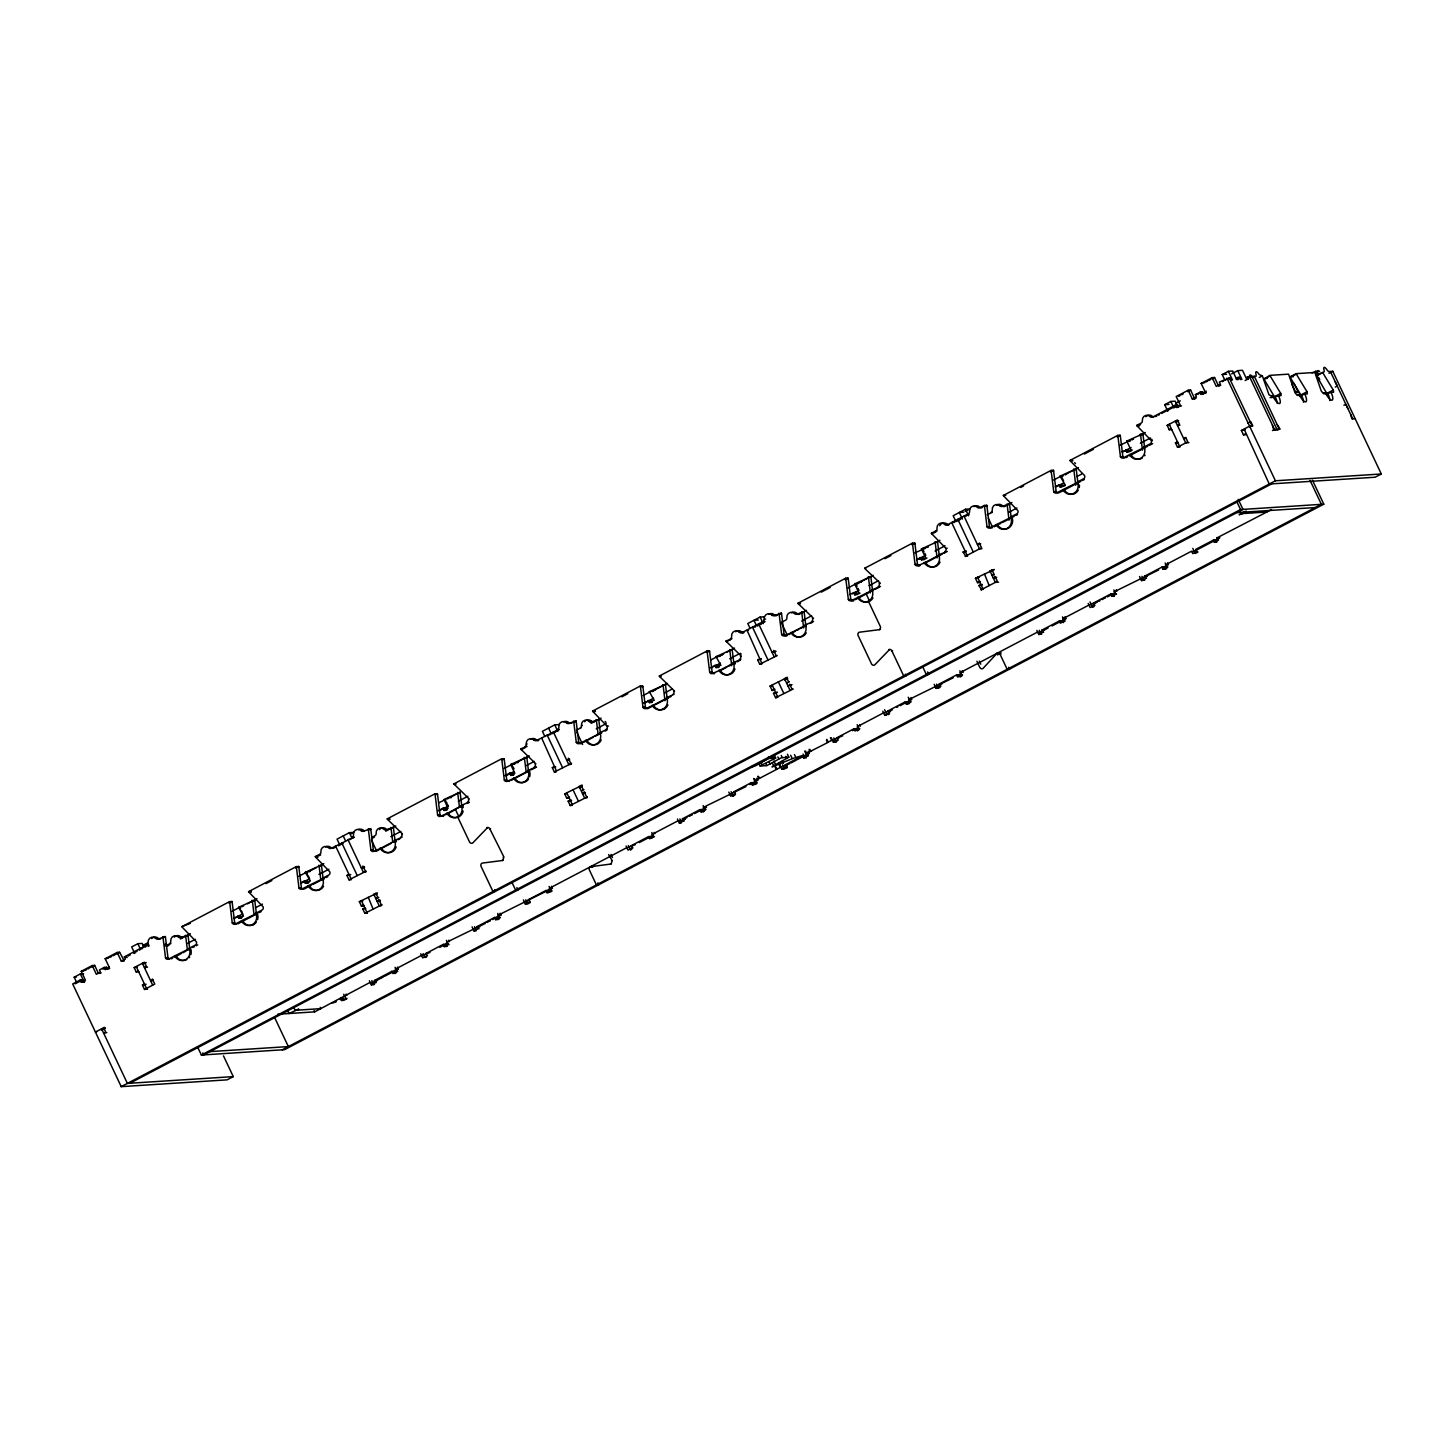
<?xml version="1.0" encoding="UTF-8"?>
<svg xmlns="http://www.w3.org/2000/svg" width="1454" height="1454" viewBox="0 0 1454 1454"><rect width="100%" height="100%" fill="white"/><g stroke="black" fill="none" stroke-linecap="round" stroke-linejoin="round"><path stroke-width="1.5" d="M760.042 765.931L775.709 758.043M803.062 754.063L804.026 756.098C798.319 753.281 745.684 781.016 788.904 757.207M468.915 802.135L461.245 805.461A8.524 8.052 86 0 1 457.665 816.894L469.551 841.993A2.435 2.29 86.3 0 0 472.623 843.084L487.472 827.671M880.015 629.582L859.132 632.236A2.435 2.29 86.3 0 0 858.096 635.507L871.528 663.896A2.435 2.29 86.3 0 0 874.617 665.005L889.466 649.611M976.888 661.261L979.814 667.459A2.435 2.29 86.3 0 0 982.904 668.549L997.19 653.119A2.435 2.29 86.3 0 1 1000.079 654.3L1000.843 654.264M997.662 654.972L999.607 652.955A2.435 2.29 86.3 0 1 1001.17 652.919M1318.051 375.041L1316.197 375.205L1327.611 394.834M753.099 765.658L755.607 765.731L768.366 758.515L775.618 757.934L774.419 755.48M765.731 763.586L767.003 765.567L781.125 757.843L788.813 757.08L787.414 754.208M611.243 863.985L590.197 866.766A2.435 2.29 86.3 0 0 589.343 869.91L596.413 884.868L598.848 884.723L597.957 882.851M594.05 866.33L592.614 866.602A2.435 2.29 86.3 0 0 591.96 867.238M223.48 1055.858L233.276 1076.614L227.115 1079.849L121.227 1086.647L72.7 983.976L80.224 980.014L81.26 982.213L85.368 980.051L81.242 971.308L92.22 965.547L94.655 965.383L98.454 973.453M92.22 965.547L96.346 974.289L100.453 972.126L99.435 969.945L104.197 967.437L105.215 969.636L109.323 967.473L105.197 958.731L117.174 952.443L119.61 952.297L124.244 960.767M1196.024 398.16L1194.734 398.832L1190.608 390.09L1188.172 390.235L1176.195 396.524L1180.339 405.266L1176.231 407.429L1175.196 405.248L1152.713 417.044A2.435 2.29 86.3 0 1 1150.096 416.607A4.871 4.598 86.3 0 0 1142.353 420.66A2.435 2.29 86.3 0 1 1141.099 423.132L1136.774 425.404A2.435 2.29 86.3 0 0 1137.155 425.986L1151.241 440.526A2.435 2.29 86.3 0 1 1150.223 443.797L1144.062 447.032A8.524 8.052 86.3 0 1 1140.499 458.446A8.524 8.052 86.3 0 1 1129.685 454.575L1123.524 457.81A2.435 2.29 86.3 0 1 1120.434 456.701L1117.908 436.091A2.435 2.29 86.3 0 0 1117.708 435.418L1070.053 460.427A2.435 2.29 86.3 0 0 1070.435 461.009L1084.539 475.549A2.435 2.29 86.3 0 1 1083.521 478.82L1077.359 482.056A8.524 8.052 86.3 0 1 1073.779 493.469A8.524 8.052 86.3 0 1 1062.983 489.598L1056.822 492.833A2.435 2.29 86.3 0 1 1053.732 491.725L1051.206 471.114A2.435 2.29 86.3 0 0 1050.988 470.442L1003.351 495.451A2.435 2.29 86.3 0 0 1003.733 496.032L1017.818 510.572A2.435 2.29 86.3 0 1 1016.8 513.825L1010.639 517.061A8.524 8.052 86.3 0 1 1007.077 528.493A8.524 8.052 86.3 0 1 996.263 524.621L990.101 527.857A2.435 2.29 86.3 0 1 987.012 526.748L984.485 506.119A2.435 2.29 86.3 0 0 984.285 505.465L979.96 507.737A2.435 2.29 86.3 0 1 977.324 507.282A4.871 4.598 86.3 0 0 969.582 511.354A2.435 2.29 86.3 0 1 968.328 513.825L947.354 524.839A2.435 2.29 86.3 0 1 944.718 524.403A4.871 4.598 86.3 0 0 936.976 528.474A2.435 2.29 86.3 0 1 935.74 530.946L931.396 533.218A2.435 2.29 86.3 0 0 931.778 533.8L945.882 548.34L947.245 548.249M1188.172 390.235L1192.316 398.978L1196.424 396.833L1195.388 394.634L1200.15 392.144L1201.186 394.325L1205.293 392.162L1201.149 383.438L1212.145 377.658L1214.563 377.513L1218.561 385.982M85.041 970.436L86.404 969.709M87.785 969L89.148 968.273M90.53 967.546L94.655 965.383M105.197 958.731L108.378 958.186M109.868 957.404L111.376 956.605M112.867 955.823L114.357 955.042M115.12 954.642L119.61 952.297M1178.631 396.379L1180.121 395.597M1181.629 394.797L1183.12 394.016M1187.609 391.653L1190.608 390.09M1204.948 382.547L1201.149 383.438M1206.329 381.839L1207.692 381.112M1209.074 380.403L1210.455 379.676M1211.818 378.949L1214.563 377.513M76.499 982.032L74.19 977.179L80.352 973.944L83.605 973.726M143.728 946.699L142.165 943.428L137.839 943.701L131.678 946.936L134.786 953.497M350.614 834.014L353.704 832.397L349.378 832.669L337.055 839.14L339.382 844.047M559.063 724.583L554.756 724.855L542.433 731.326L544.741 736.251M764.441 616.787L760.115 617.059L747.792 623.53L750.119 628.437M965.183 511.408L969.8 508.973L965.492 509.245L953.17 515.716L955.496 520.641M1167.798 411.246L1164.69 404.685L1170.852 401.449L1175.177 401.177L1177.504 406.084M1224.886 380.203L1222.214 374.55L1228.376 371.315L1232.701 371.024L1236.772 379.621L1238.372 379.512L1237.39 377.44L1239.262 377.313L1240.298 379.494L1241.916 379.385L1237.772 370.643L1231.611 373.878M142.656 945.518L147.272 943.101L148.835 946.372M1175.668 403.267L1180.284 400.85M117.174 952.443L121.318 961.185L125.426 959.022L124.39 956.841L146.854 945.045A2.435 2.29 86.3 0 0 148.108 942.574A4.871 4.598 86.3 0 1 155.851 938.502A2.435 2.29 86.3 0 0 158.468 938.957L165.229 936.521A2.435 2.29 86.3 0 1 165.447 937.194L167.973 957.804A2.435 2.29 86.3 0 0 169.3 959.04M162.812 936.667A2.435 2.29 86.3 0 1 163.012 937.339L165.538 957.968A2.435 2.29 86.3 0 0 168.628 959.058L174.789 955.841A8.524 8.052 86.3 0 0 185.585 959.713A8.524 8.052 86.3 0 0 189.165 948.281L195.327 945.045A2.435 2.29 86.3 0 0 196.345 941.792L182.259 927.252A2.435 2.29 86.3 0 1 181.877 926.671L229.514 901.662L231.949 901.498A2.435 2.29 86.3 0 1 232.149 902.171L234.676 922.781A2.435 2.29 86.3 0 0 236.239 924.09M229.514 901.662A2.435 2.29 86.3 0 1 229.732 902.334L232.258 922.945A2.435 2.29 86.3 0 0 235.33 924.053L241.491 920.818A8.524 8.052 86.3 0 0 252.305 924.689A8.524 8.052 86.3 0 0 255.868 913.276L262.029 910.04A2.435 2.29 86.3 0 0 263.065 906.769L248.961 892.229A2.435 2.29 86.3 0 1 248.579 891.647L296.234 866.639L298.652 866.475A2.435 2.29 86.3 0 1 298.87 867.147L301.396 887.776A2.435 2.29 86.3 0 0 304.468 888.867L307.812 887.122M296.234 866.639A2.435 2.29 86.3 0 1 296.434 867.311L298.961 887.921A2.435 2.29 86.3 0 0 302.05 889.03L308.212 885.795A8.524 8.052 86.3 0 0 319.008 889.666A8.524 8.052 86.3 0 0 322.588 878.252L328.749 875.017A2.435 2.29 86.3 0 0 329.767 871.746L315.682 857.206A2.435 2.29 86.3 0 1 315.3 856.624L319.626 854.352A2.435 2.29 86.3 0 0 320.88 851.88A4.871 4.598 86.3 0 1 328.622 847.809A2.435 2.29 86.3 0 0 331.239 848.264L354.049 837.122M352.231 837.25A2.435 2.29 86.3 0 0 353.467 834.778A4.871 4.598 86.3 0 1 361.228 830.707A2.435 2.29 86.3 0 0 363.845 831.143L370.606 828.707A2.435 2.29 86.3 0 1 370.806 829.38L373.333 850.008A2.435 2.29 86.3 0 0 374.896 851.299M402.467 833.942L387.618 819.438A2.435 2.29 86.3 0 1 387.237 818.856L434.891 793.848L437.309 793.702A2.435 2.29 86.3 0 1 437.527 794.357L440.053 814.985A2.435 2.29 86.3 0 0 443.125 816.094L443.961 815.658M469.188 798.918L454.339 784.415A2.435 2.29 86.3 0 1 453.957 783.851L501.594 758.824L504.029 758.679A2.435 2.29 86.3 0 1 504.229 759.351L506.755 779.962A2.435 2.29 86.3 0 0 509.663 781.161L507.41 781.234A2.435 2.29 86.3 0 1 504.338 780.126L501.812 759.497A2.435 2.29 86.3 0 0 501.594 758.824M535.89 763.895L521.041 749.41A2.435 2.29 86.3 0 1 520.659 748.828L527.111 746.411M524.985 746.556A2.435 2.29 86.3 0 0 526.239 744.084A4.871 4.598 86.3 0 1 533.981 740.013A2.435 2.29 86.3 0 0 536.617 740.449L559.118 729.345M557.591 729.435A2.435 2.29 86.3 0 0 558.845 726.964A4.871 4.598 86.3 0 1 566.587 722.892A2.435 2.29 86.3 0 0 569.205 723.347L575.966 720.911A2.435 2.29 86.3 0 1 576.184 721.584L578.71 742.194A2.435 2.29 86.3 0 0 581.8 743.303L579.364 743.467A2.435 2.29 86.3 0 1 576.275 742.358L573.748 721.729A2.435 2.29 86.3 0 0 573.548 721.057M608.444 726.091L607.081 726.182L592.996 711.642A2.435 2.29 86.3 0 1 592.614 711.061L640.251 686.052L642.686 685.888A2.435 2.29 86.3 0 1 642.886 686.561L645.412 707.171A2.435 2.29 86.3 0 0 648.502 708.28L649.338 707.844M674.547 691.123L659.698 676.619A2.435 2.29 86.3 0 1 659.316 676.037L706.971 651.028L709.388 650.865A2.435 2.29 86.3 0 1 709.607 651.537L712.133 672.166A2.435 2.29 86.3 0 0 714.605 673.475L712.787 673.42A2.435 2.29 86.3 0 1 709.697 672.311L707.171 651.701A2.435 2.29 86.3 0 0 706.971 651.028M741.267 656.099L726.418 641.596A2.435 2.29 86.3 0 1 726.037 641.014L732.034 638.633M730.362 638.742A2.435 2.29 86.3 0 0 731.616 636.27A4.871 4.598 86.3 0 1 739.359 632.199A2.435 2.29 86.3 0 0 741.976 632.654L762.968 621.64L765.113 621.621M762.968 621.64A2.435 2.29 86.3 0 0 764.204 619.168A4.871 4.598 86.3 0 1 771.965 615.097A2.435 2.29 86.3 0 0 774.582 615.533L781.343 613.097A2.435 2.29 86.3 0 1 781.543 613.77L784.069 634.398A2.435 2.29 86.3 0 0 787.159 635.489L784.742 635.652A2.435 2.29 86.3 0 1 781.652 634.544L779.126 613.933A2.435 2.29 86.3 0 0 778.908 613.261M813.513 618.313L798.355 603.828A2.435 2.29 86.3 0 1 797.973 603.246L845.628 578.238L848.045 578.092A2.435 2.29 86.3 0 1 848.264 578.765L850.79 599.375A2.435 2.29 86.3 0 0 853.88 600.484L851.444 600.629A2.435 2.29 86.3 0 1 848.354 599.521L845.828 578.91A2.435 2.29 86.3 0 0 845.628 578.238M880.379 583.272L865.075 568.823A2.435 2.29 86.3 0 1 864.694 568.241L912.33 543.214L914.766 543.069A2.435 2.29 86.3 0 1 914.966 543.741L917.492 564.352A2.435 2.29 86.3 0 0 919.746 565.697M1252.221 426.004L1229.302 377.949L1219.343 382.057L1220.379 384.256L1216.271 386.4L1212.145 377.658M75.117 983.813L79.752 981.395M80.77 980.85L82.66 979.869L83.696 982.05L84.968 981.377M103.052 969.164L106.615 967.292L107.451 969.055M127.952 956.096L130.206 954.896M133.604 953.115L134.749 952.515M135.876 951.934L137.021 951.334M139.275 950.134L140.42 949.553M141.547 948.953L142.692 948.353M144.946 947.172L146.036 946.59M147.381 945.9L148.999 945.027M163.357 937.503L165.229 936.521M190.256 923.381L181.877 926.671M228.969 903.061L231.949 901.498M265.9 883.668L271.843 880.542M295.671 868.038L298.652 866.475M319.335 855.624L320.68 854.916M335.02 847.391L333.675 848.1A2.435 2.29 86.3 0 1 331.039 847.664A4.871 4.598 86.3 0 0 325.496 846.955M338.546 845.792L343.162 843.375M352.486 838.231L354.104 837.377M368.698 829.707L370.606 828.707M524.167 748.101L525.53 747.392M551.611 733.943L556.228 731.271M557.318 730.708L558.936 729.853M572.185 722.892L569.205 723.347M573.53 722.184L575.966 720.911M621.839 696.829L627.783 693.703M706.408 652.428L709.388 650.865M729.272 640.432L730.617 639.724M748.465 630.364L747.374 630.309M756.971 626.147L761.605 623.711L758.643 623.911L774.128 656.681M762.405 623.039L764.041 622.185M774.582 615.533L777.272 615.242M778.635 614.533L781.343 613.097M821.256 592.16L830.179 587.471M845.065 579.655L848.045 578.092M884.977 558.699L890.938 555.573M911.785 544.632L914.766 543.069M934.104 532.909L935.722 532.073M956.187 521.568L960.803 519.151L957.841 519.332L973.326 552.102M967.492 515.388L969.127 514.534M984.013 506.719L986.703 505.301A2.435 2.29 86.3 0 1 986.921 505.974L989.447 526.584A2.435 2.29 86.3 0 0 992.337 527.784M1020.672 487.472L1023.634 485.909M1050.442 471.841L1053.423 470.278A2.435 2.29 86.3 0 1 1053.623 470.951L1056.149 491.561A2.435 2.29 86.3 0 0 1059.239 492.67M1084.393 454.03L1093.335 449.341M1117.145 436.818L1120.125 435.255A2.435 2.29 86.3 0 1 1120.343 435.927L1122.87 456.556A2.435 2.29 86.3 0 0 1124.651 457.883M1140.536 424.55L1136.774 425.404M1155.694 416.589L1156.784 416.026M1158.402 415.172L1159.474 414.608M1161.746 413.427L1162.873 412.827M1164.018 412.227L1165.145 411.627M1166.272 411.046L1174.214 406.866M1175.341 406.284L1177.613 405.084L1178.449 406.866M1195.388 394.634L1198.696 394.016M1200.186 393.234L1202.567 391.98L1203.221 393.343M1222.251 381.657L1223.65 380.912M1224.686 380.385L1229.848 377.913L1230.866 380.076L1232.465 379.967L1228.376 371.315M105.706 968.927L109.359 967.019M1202.585 393.143L1206.329 391.181M1204.275 393.38L1205.766 392.598M100.053 973.453L101.089 972.908M108.414 969.073L109.704 968.4M1180.448 406.32L1181.466 405.793M1205.148 393.362L1206.166 392.816M1219.215 385.982L1220.742 385.165M1236.191 378.931L1239.262 377.313M170.863 943.537L165.174 945.9A4.871 1.49 62.3 0 1 167.901 945.845M169.5 943.628A2.435 2.29 86.3 0 0 170.754 941.156A4.871 4.598 86.3 0 1 178.497 937.085A2.435 2.29 86.3 0 0 181.132 937.521L187.875 935.086A2.435 2.29 86.3 0 1 188.093 935.758L189.82 949.935M243.49 916.038L238.62 907.351L254.595 900.081A2.435 2.29 86.3 0 1 254.795 900.753L256.54 914.911M310.356 881.015L305.322 872.327L321.298 865.057A2.435 2.29 86.3 0 1 321.516 865.73L323.242 879.906M371.624 837.522L374.878 835.814A2.435 2.29 86.3 0 0 376.132 833.342A4.871 4.598 86.3 0 1 383.874 829.271A2.435 2.29 86.3 0 0 386.491 829.725L393.252 827.29A2.435 2.29 86.3 0 1 393.452 827.962L395.034 840.848M461.754 805.825L460.173 792.939A2.435 2.29 86.3 0 0 459.955 792.266L443.979 799.536L448.105 808.279L443.997 810.441L442.979 808.242L438.345 810.678M505.047 775.636L509.663 773.201L510.699 775.382L514.807 773.237L510.681 764.495L526.657 757.225A2.435 2.29 86.3 0 1 526.875 757.897L528.602 772.074M576.438 729.981L580.982 727.927M580.237 727.981A2.435 2.29 86.3 0 0 581.473 725.51A4.871 4.598 86.3 0 1 589.215 721.438A2.435 2.29 86.3 0 0 591.851 721.893L598.612 719.457A2.435 2.29 86.3 0 1 598.812 720.13L600.393 733.016M654.227 700.392L649.338 691.704L665.314 684.434A2.435 2.29 86.3 0 1 665.532 685.107L667.259 699.283M720.93 665.387L716.04 656.681L732.034 649.411A2.435 2.29 86.3 0 1 732.234 650.083L733.979 664.26M781.543 622.312L785.596 620.186A2.435 2.29 86.3 0 0 786.85 617.714A4.871 4.598 86.3 0 1 794.593 613.643A2.435 2.29 86.3 0 0 797.21 614.079L799.645 613.915A2.435 2.29 86.3 0 1 797.01 613.479A4.871 4.598 86.3 0 0 791.467 612.77M797.21 614.079L803.971 611.643A2.435 2.29 86.3 0 1 804.189 612.316L805.916 626.492M872.636 591.469L870.891 577.293A2.435 2.29 86.3 0 0 870.692 576.638L854.698 583.908L858.841 592.632L854.734 594.795L853.698 592.614L849.845 594.631M916.565 559.645L920.418 557.627L921.454 559.808L925.562 557.645L921.436 548.921L937.412 541.633A2.435 2.29 86.3 0 1 937.612 542.306L939.357 556.482M992.355 512.317L987.266 514.643M990.992 512.408A2.435 2.29 86.3 0 0 992.228 509.936A4.871 4.598 86.3 0 1 999.97 505.865A2.435 2.29 86.3 0 0 1002.606 506.301L1009.349 503.866A2.435 2.29 86.3 0 1 1009.567 504.538L1011.312 518.714M1065.128 484.8L1060.093 476.13L1076.069 468.86A2.435 2.29 86.3 0 1 1076.269 469.533L1078.014 483.691M1131.994 449.777L1130.939 449.849L1126.795 441.107L1142.771 433.837A2.435 2.29 86.3 0 1 1142.989 434.51L1144.734 448.686M1247.35 377.84L1249.531 376.695L1274.486 429.475L1272.432 430.566M232.095 911.294L239.783 907.241L240.564 908.877M298.833 876.253L306.54 872.218L307.503 874.254M438.744 802.808L445.669 799.409M504.211 768.457L511.899 764.404L512.48 765.64M643.068 695.557L650.538 691.631M710.861 659.971L717.276 656.608M848.191 587.87L855.897 583.836M914.948 552.847L925.435 548.267M1053.568 480.074L1061.275 476.021L1062.238 478.075M1120.307 445.033L1128.213 441.398M167.592 945.736L169.482 944.755M180.369 938.993L190.365 933.741M241.891 906.751L243.581 905.86M247.489 903.77L249.852 902.516M250.361 902.298L256.976 898.772M308.593 871.728L310.284 870.837M311.138 870.401L316.227 867.729M318.753 866.384L323.842 863.676M372.969 837.94L374.314 837.231M385.764 831.179L395.761 825.927M447.25 798.937L448.941 798.046M449.795 797.61L451.485 796.719M452.339 796.265L454.03 795.374M455.229 794.72L459.973 792.23M513.953 763.895L515.643 763.005M516.497 762.55L529.22 755.88M591.142 723.365L601.12 718.131M651.755 691.559L653.464 690.668M655.154 689.778L656.844 688.887M657.699 688.433L667.313 683.398M718.476 656.536L720.166 655.645M721.02 655.191L723.547 653.864M726.582 652.264L734.579 648.084M798.5 614.515L806.497 610.317M857.133 583.745L858.823 582.854M859.677 582.418L861.477 581.582M862.222 581.073L867.293 578.401M868.147 577.965L873.091 575.366M925.544 547.867L921.436 548.921M926.398 547.431L928.361 546.54M933.959 543.414L939.956 540.27M1003.878 506.719L1011.875 502.521M1065.055 474.64L1066.745 473.75M1067.599 473.295L1069.29 472.405M1070.144 471.968L1078.468 467.57M1130.067 440.507L1129.485 441.507M1131.757 439.617L1133.375 438.763M1139.336 435.618L1145.334 432.456M1249.768 377.676L1251.949 376.531L1276.903 429.33L1274.849 430.402M309.32 871.673L310.356 871.146M450.522 797.555L451.485 797.574M514.189 764.15L515.461 763.459M517.006 762.659L518.224 762.532M652.555 691.504L655.845 689.396M720.584 655.79L719.148 656.481M722.111 654.991L722.602 654.373M858.696 583.308L856.66 583.781M860.495 582.363L861.513 581.818M926.98 547.449L928.252 546.777M1060.093 476.13L1063.546 475.767M1065.6 474.695L1066.618 474.149M1126.795 441.107L1130.54 440.598M1132.084 439.78L1133.375 439.108M1245.133 380.53L1248.223 378.912L1247.223 376.804L1256.129 376.222L1256.129 374.732A4.871 1.49 62.3 0 1 1256.292 371.715A4.871 1.49 62.3 0 1 1259.182 374.532L1262.345 375.841L1269.069 394.979L1272.904 396.16A8.524 2.617 62.3 0 0 1279.338 403.63A8.524 2.617 62.3 0 0 1278.557 395.797L1281.119 395.597L1280.938 393.798L1270.16 375.932L1263.999 379.167L1274.976 397.651M1252.185 377.513L1254.366 376.368L1279.32 429.166L1277.266 430.239M138.912 971.69L136.24 971.981L134.168 967.619L144.437 962.221L146.509 966.583L144.455 967.673L147.526 967.183M1171.67 429.566L1169.252 429.73L1167.18 425.35L1177.449 419.97L1179.521 424.332L1177.467 425.404L1179.885 425.259M1259.255 377.458L1262.345 375.841M137.367 967.055L134.168 967.619M142.892 964.147L146.091 962.475M1175.541 422.442L1178.631 420.824L1175.395 421.042L1185.719 442.888L1188.954 442.67M233.749 918.074L240.019 915.893L241.055 918.092L242.091 917.547M300.469 883.051L304.304 881.033L306.739 880.888L307.775 883.069L309.048 882.396M643.704 702.845L650.756 700.265L652.046 702.318M710.424 667.822L715.041 665.405L717.458 665.241L719.003 667.15M1055.222 486.854L1059.075 484.836L1061.511 484.673L1062.274 486.327M1121.943 451.849L1128.213 449.668L1129.049 451.431M233.912 918.51L242.891 913.803M300.651 883.487L309.629 878.761M439.272 810.714L448.504 805.989M506.01 775.673L513.716 771.638M644.286 703.1L653.628 698.193M711.388 667.877L712.678 667.204M713.95 666.532L720.457 663.151M852.571 593.759L859.005 590.379M918.037 559.39L925.744 555.355M1056.658 486.617L1063.074 483.255M1123.415 451.594L1131.103 447.541M187.475 943.446L195.472 939.248M238.492 916.711L240.019 915.893M255.341 907.823L262.447 904.097M305.195 881.687L306.739 880.888M318.953 874.436L328.931 869.183M390.872 836.686L400.85 831.434M443.088 809.315L445.397 808.097L447.196 809.878M458.319 801.263L467.824 796.283M509.791 774.255L512.099 773.055L513.898 774.818M526.312 765.586L534.309 761.387M596.231 728.872L606.227 723.638M649.211 701.064L650.756 700.265M664.678 692.958L672.311 688.942M715.931 666.059L717.458 665.241M729.69 658.826L739.668 653.573M801.608 621.076L811.586 615.824M854.588 593.268L856.115 592.45L857.151 594.65L854.734 594.795M869.074 585.653L878.561 580.673M919.764 559.081L922.854 557.464L924.144 559.517M935.049 551.011L945.045 545.777M1008.967 512.226L1016.964 508.028M1059.966 485.491L1061.511 484.673M1076.814 476.603L1081.558 474.113M1126.668 450.467L1128.213 449.668M1140.427 443.216L1150.423 437.963M1263.962 379.13L1269.851 375.35L1288.589 374.151L1294.987 392.689L1296.568 394.597L1299.167 394.47A8.524 2.617 62.3 0 0 1305.601 401.94A8.524 2.617 62.3 0 0 1304.82 394.107L1307.364 393.907L1307.11 391.908L1296.405 374.241L1289.971 376.968L1293.46 376.677M136.24 971.981L138.294 970.909M237.602 916.056L238.638 918.237L242.745 916.093M304.304 881.033L305.34 883.214L309.448 881.069M648.32 700.41L649.356 702.609L653.464 700.446M715.041 665.405L716.077 667.586L720.184 665.423M1059.075 484.836L1060.111 487.017L1064.219 484.873M1125.796 449.813L1126.832 451.994L1130.939 449.849M1169.252 429.73L1171.306 428.639M858.442 593.959L859.986 593.159M924.908 559.118L926.961 558.027M1063.565 486.327L1065.11 485.527M1130.012 451.449L1131.812 450.504M368.171 828.871A2.435 2.29 86.3 0 1 368.389 829.543L370.915 850.154A2.435 2.29 86.3 0 0 374.005 851.262L381.366 847.955A8.524 8.052 86.3 0 0 396.197 846.919M380.166 848.027A8.524 8.052 86.3 0 0 390.962 851.899A8.524 8.052 86.3 0 0 394.543 840.485L402.067 837.159M434.891 793.848A2.435 2.29 86.3 0 1 435.091 794.52L437.618 815.131A2.435 2.29 86.3 0 0 440.707 816.239L448.086 812.931A8.524 8.052 86.3 0 0 458.882 816.803L455.266 809.151L463.154 805.571M507.41 781.234L514.789 777.908A8.524 8.052 86.3 0 0 528.493 779.199M513.571 777.999A8.524 8.052 86.3 0 0 524.385 781.87A8.524 8.052 86.3 0 0 527.947 770.438L535.781 767.112M579.364 743.467L586.744 740.141A8.524 8.052 86.3 0 0 601.265 739.922M585.526 740.231A8.524 8.052 86.3 0 0 596.322 744.103A8.524 8.052 86.3 0 0 599.902 732.671L606.972 729.381M640.251 686.052A2.435 2.29 86.3 0 1 640.469 686.724L642.995 707.335A2.435 2.29 86.3 0 0 646.085 708.443L653.446 705.135A8.524 8.052 86.3 0 0 667.968 704.917M652.246 705.208A8.524 8.052 86.3 0 0 663.042 709.079A8.524 8.052 86.3 0 0 666.623 697.666L673.984 694.34M712.787 673.42L720.166 670.112A8.524 8.052 86.3 0 0 734.997 669.076M718.948 670.185A8.524 8.052 86.3 0 0 729.744 674.056A8.524 8.052 86.3 0 0 733.325 662.642L740.849 659.316M784.742 635.652L792.103 632.345A8.524 8.052 86.3 0 0 806.261 632.908M790.903 632.417A8.524 8.052 86.3 0 0 801.699 636.289A8.524 8.052 86.3 0 0 805.28 624.875L813.549 621.494M851.444 600.629L873.2 589.779M879.252 629.637A2.435 2.29 86.3 0 0 880.288 626.383L868.401 601.265A8.524 8.052 86.3 0 0 871.982 589.851L880.415 586.471M912.33 543.214A2.435 2.29 86.3 0 1 912.549 543.887L915.075 564.515A2.435 2.29 86.3 0 0 918.165 565.624L925.526 562.298A8.524 8.052 86.3 0 0 940.047 562.098M924.326 562.389A8.524 8.052 86.3 0 0 935.122 566.26A8.524 8.052 86.3 0 0 938.702 554.828L947.281 551.448M174.789 955.841L190.383 948.208A8.524 8.052 86.3 0 1 190.819 954.715M241.491 920.818L257.085 913.185A8.524 8.052 86.3 0 1 257.54 919.71M308.212 885.795L323.806 878.18A8.524 8.052 86.3 0 1 324.097 878.87M381.366 847.955L395.742 840.412A8.524 8.052 86.3 0 1 396.288 841.866M448.086 812.931L462.463 805.389A8.524 8.052 86 0 1 463.172 807.642M514.789 777.908L529.165 770.366A8.524 8.052 86.3 0 1 529.619 776.872M586.744 740.141L601.12 732.598L599.902 732.671M653.446 705.135L667.822 697.575A8.524 8.052 86.3 0 1 668.131 698.283M720.166 670.112L734.543 662.57A8.524 8.052 86.3 0 1 735.07 664.024M792.103 632.345L806.479 624.802M925.526 562.298L939.902 554.756L938.702 554.828M996.263 524.621L1011.857 516.988L1010.639 517.061M1062.983 489.598L1078.559 481.965L1077.359 482.056M1129.685 454.575L1145.279 446.96L1144.062 447.032M171.045 958.913L172.717 958.041M174.389 957.168L181.059 953.66M182.731 952.788L186.076 951.025M187.748 950.153L189.402 949.28M192.746 947.517L194.418 946.645M196.09 945.772L197.744 944.9M237.765 923.89L239.437 923.017M240.273 922.581L245.272 919.946M246.108 919.51L247.78 918.637M248.616 918.201L253.614 915.566M254.45 915.129L257.794 913.385M259.448 912.512L261.12 911.622M309.484 886.249L311.156 885.377M312.81 884.486L324.496 878.361M326.169 877.489L327.841 876.617M375.823 851.317A2.435 2.29 86.3 0 0 376.422 851.099L391.435 843.229M393.107 842.357L396.451 840.594M398.105 839.721L399.777 838.849M445.633 814.767L449.813 812.586M450.649 812.15L453.139 810.841M453.975 810.387L455.647 809.514M467.334 803.39L468.988 802.517M511.517 780.198L529.874 770.565M531.528 769.675L536.544 767.058M583.454 742.431L585.126 741.558M586.798 740.668L593.468 737.178M595.14 736.287L601.811 732.798M605.155 731.035L606.827 730.162M650.174 707.407L655.172 704.772M656.008 704.336L657.681 703.463M658.517 703.027L663.515 700.392M664.351 699.956L668.531 697.775M669.367 697.338L671.021 696.466M720.221 670.639L726.891 667.132M728.563 666.259L735.233 662.751M736.905 661.879L740.25 660.134M788.831 634.616L790.503 633.744M792.176 632.872L795.502 631.127M797.174 630.236L798.846 629.364M800.518 628.491L805.516 625.856M810.514 623.239L812.186 622.367M855.534 599.611L857.206 598.721M858.042 598.285L859.714 597.412M860.55 596.976L863.058 595.667M863.876 595.231L865.548 594.341M866.384 593.904L871.4 591.287M874.726 589.524L876.398 588.652M877.235 588.216L878.907 587.343M923.926 563.716L942.283 554.065M943.937 553.192L945.609 552.32M994.191 526.821L997.535 525.058M999.207 524.185L1000.879 523.313M1002.551 522.44L1009.221 518.933M1012.547 517.188L1014.22 516.297M1015.892 515.425L1017.564 514.552M1060.075 492.234L1061.747 491.361M1062.583 490.925L1065.073 489.616M1065.909 489.162L1067.581 488.29M1068.417 487.853L1073.416 485.236M1074.252 484.8L1078.432 482.601M1079.268 482.165L1080.94 481.292M1082.594 480.42L1084.266 479.529M1125.959 457.665L1127.613 456.774M1129.285 455.902L1144.298 448.014M1145.97 447.141L1147.642 446.269M1149.314 445.397L1152.659 443.634M1289.952 376.931L1296.096 373.66L1314.852 372.46L1321.25 390.999L1322.831 392.925L1325.412 392.78A8.524 2.617 62.3 0 0 1331.864 400.25A8.524 2.617 62.3 0 0 1331.082 392.416L1333.627 392.216L1333.373 390.235L1322.667 372.569L1316.524 375.841M351.432 879.67L349.015 879.834L346.943 875.453L348.996 874.381M556.191 771.91L554.374 772.019L552.32 767.657L555.119 766.531M761.114 664.133L759.751 664.224L757.679 659.862L761.096 658.68M965.874 556.373L963.057 552.047L966.165 550.902M979.487 543.433L977.433 544.505L980.759 543.869M350.777 874.563L346.943 875.453M364.645 867.293L361.319 867.911L364.282 866.784M555.773 766.967L552.32 767.657M569.623 759.679L566.697 760.115L569.495 758.988M761.133 659.153L757.679 659.862M775.764 651.483L772.056 652.301L775.782 651.119M966.11 551.557L963.057 552.047M147.563 988.956L144.491 989.447L142.437 985.085L144.491 984.013M152.706 979.705L150.653 980.778L153.452 980.414M1169.234 424.277L1179.939 447.05L1177.504 447.196L1175.45 442.834L1177.504 441.743M146.145 984.249L142.437 985.085M1311.944 372.933L1318.033 370.861M349.015 879.834L366.19 871.164M554.374 772.019L571.567 763.35M759.751 664.224L777.236 655.536M965.111 556.409L981.541 547.794L979.287 543.124M1270.014 397.687L1272.904 396.16M144.491 989.447L154.76 984.067L152.306 978.978M1177.504 447.196L1187.773 441.816L1185.719 437.436L1183.665 438.526L1186.082 438.363M1274.595 396.633L1280.756 393.416M1316.197 375.205L1324.176 371.842L1324.14 370.352A4.871 1.49 62.3 0 1 1324.285 367.353A4.871 1.49 62.3 0 1 1327.193 370.17L1328.574 371.57L1332.773 371.315L1381.3 473.986L1375.139 477.221L1269.251 484.018L1244.242 429.348M1271.596 397.669L1278.557 395.797M1328.992 373.278L1332.773 371.315M1295.768 392.326L1298.204 392.18L1294.078 383.438L1291.643 383.602L1295.768 392.326L1298.513 390.89M1297.241 395.488L1299.167 394.47M1290.261 377.513L1300.857 394.961L1307.019 391.726M1247.677 423.205L1250.767 421.587L1252.821 425.967L1249.604 426.167L1241.389 430.493L1243.443 434.855L1245.878 434.691M1299.258 395.888L1304.82 394.107M101.307 1030.068L105.415 1027.905M1245.097 429.657L1241.389 430.493M1250.095 427.022L1251.821 426.022M101.725 1030.214L104.815 1028.596L104.161 1027.233M1243.443 434.855L1245.496 433.783M1335.299 387.037L1337.226 386.019L1335.154 381.657M1323.485 393.798L1325.412 392.78M106.833 1032.613L103.652 1033.176L105.706 1032.086L103.634 1027.724L95.419 1032.031L96.636 1031.958M1327.12 393.271L1333.282 390.035M364.209 905.697L361.41 906.042L359.338 901.68L377.295 892.992M569.186 798.082L566.769 798.246L564.697 793.866L582.345 785.178M774.255 690.305L772.147 690.432L770.075 686.07L787.414 677.382M979.342 582.545L977.524 582.654L975.452 578.292L994.3 569.477M1325.157 394.216L1331.082 392.416M362.791 900.989L359.338 901.68M374.096 895.082L377.186 893.465M979.414 577.329L975.452 578.292M990.192 571.64L993.791 569.75M579.237 787.741L582.309 786.123L579.074 786.323L584.581 797.973L587.016 797.828M784.597 679.927L787.686 678.309L784.451 678.527L789.958 690.177M361.41 906.042L363.464 904.97M378.749 897.391L375.786 898.536L377.313 898.427M566.769 798.246L569.586 797.119M583.963 789.577L581.909 790.649M772.147 690.432L774.946 689.305M789.322 681.762L787.268 682.835M977.524 582.654L980.341 581.527M367.262 913.167L364.845 913.33L362.773 908.968L364.827 907.878M572.185 805.389L570.204 805.516L568.15 801.154L570.968 800.027M777.09 697.629L775.582 697.72L773.51 693.358L777.236 692.159M981.704 589.87L978.887 585.544L982.159 584.381M995.318 576.929L993.264 578.001L996.717 577.311M365.717 908.532L362.773 908.968M380.221 900.917L377.149 901.407L380.276 900.262M571.604 800.463L568.15 801.154M585.453 793.175L582.527 793.611L585.326 792.485M777.218 692.522L773.51 693.358M791.721 684.907L787.886 685.797L791.758 684.616M982.213 584.926L978.887 585.544M364.845 913.33L382.038 904.661M570.204 805.516L587.398 796.847M775.582 697.72L793.23 689.014M980.959 589.906L997.389 581.291L995.081 576.566M1343.896 405.248L1345.822 404.23L1347.894 408.592M121.227 1086.647L1275.412 480.783L1381.3 473.986M129.824 1083.266L1271.668 483.873M197.599 1047.025L201.379 1055.041L515.607 890.102L512.226 882.96M1312.435 480.147L1323.794 504.174L1240.553 509.554L515.588 890.066L518.024 889.939L516.897 887.54M288.037 1011.602L288.946 1013.511L298.779 1009.094L296.725 1010.185M1246.187 511.045L1239.117 514.752L1242.788 513.553M446.505 942.301L485.272 923.435M651.865 834.487L677.546 821.019L680.781 820.801L687.07 817.511M753.59 778.544L754.553 780.58L759.479 778.381L776.927 769.221L775.963 767.167M775.146 767.221L776.127 769.275L787.323 764.877M804.734 751.173L805.898 753.645L828.271 742.267L826.908 739.395M826.49 740.268L827.453 742.322L842.702 735.815M857.242 726.691L882.905 713.205L890.084 710.933M908.586 699.737L953.279 677.764M959.931 672.784L1036.938 632.363L1040.173 632.145L1048.061 628.001M1113.946 591.923L1158.656 569.95M277.714 1014.238L314.682 1011.857L369.48 982.722L372.715 982.504L380.621 978.36M376.186 982.65L374.405 980.505L391.853 971.345L394.288 971.199L396.088 972.98M427.531 955.696L425.749 953.57L443.197 944.391L445.633 944.246L447.178 946.154M479.038 928.742L477.094 926.616L494.542 917.456L496.977 917.292L497.995 919.473L499.54 918.674M530.219 901.789L528.438 899.662L545.886 890.502L548.303 890.339L549.085 891.974M632.908 847.9L631.109 845.755L648.575 836.595L650.992 836.432L651.828 838.213M684.252 820.947L682.453 818.802L699.919 809.642L702.337 809.478L703.372 811.677L704.39 811.132M735.597 793.993L733.797 791.848L751.264 782.688L753.681 782.543L754.59 784.451M787.396 767.003L785.142 764.895L802.59 755.735L805.025 755.589L806.316 757.625M838.267 740.086L836.486 737.96L853.934 728.781L856.37 728.636L857.333 730.69M889.612 713.132L887.831 711.006L905.279 701.846L907.714 701.682L909.513 703.463M940.956 686.179L939.175 684.052L956.623 674.892L959.058 674.729L960.022 676.782M1043.645 632.29L1041.846 630.145L1059.312 620.985L1061.729 620.822L1063.546 622.603M1094.989 605.337L1093.19 603.192L1110.656 594.032L1113.073 593.886L1114.364 595.922M1146.479 578.365L1144.534 576.238L1162 567.078L1164.418 566.933L1165.454 569.114L1166.744 568.441M1213.345 540.125L1214.363 542.324L1216.798 542.16L1215.762 539.979L1213.345 540.125L1195.879 549.303L1196.915 551.484L1192.807 553.629L1191.771 551.448M1271.523 509.591L1216.634 538.035L1219.87 537.816L1194.207 551.302L1190.971 551.502L1165.29 564.97L1168.525 564.77M334.765 1002.442L336.401 1001.588M340.218 999.57L342.944 998.153L343.853 1000.061M381.184 978.069L383.365 976.924M384.456 976.343L398.396 969.036L397.487 967.128M398.396 969.036L395.161 969.236L420.824 955.769L429.984 952.461M439.799 947.299L447.759 943.119M487.145 922.454L488.235 921.872M489.326 921.309L490.416 920.727M492.597 919.582L493.688 919.001M494.778 918.437L499.104 916.165M635.362 844.647L626.201 847.973L549.194 888.394L552.411 888.176L497.85 915.348L501.085 915.129M639.306 842.575L653.137 835.323M689.251 816.366L690.341 815.785M691.432 815.221L692.522 814.64M694.594 813.549L706.444 807.333L703.209 807.533L707.316 805.389L745.938 786.596M749.81 784.578L757.788 780.38M788.595 764.204L789.885 763.532M791.176 762.859L796.319 760.151M797.392 759.588L798.882 758.806M799.573 758.443L801.754 757.298M802.753 756.771L807.861 754.099M808.17 753.935L809.133 753.426L808.17 751.373M852.48 730.671L858.496 727.509M891.338 710.279L892.429 709.697M896.791 707.407L897.881 706.844M900.062 705.699L901.153 705.117M901.934 704.717L911.822 699.519M957.241 675.692L961.185 673.62M1052.024 625.929L1065.837 618.677L1064.946 616.769M1097.443 602.083L1088.283 605.409L1062.601 618.877L1065.837 618.677M1098.897 601.32L1099.987 600.756M1102.168 599.611L1103.259 599.03M1104.349 598.466L1105.44 597.885M1107.312 596.903L1115.218 592.759M1162.6 567.878L1166.544 565.806M342.944 998.153L340.509 998.298L341.545 1000.479L346.724 998.262M369.389 980.759L371.333 984.849L375.441 982.704M391.853 971.345L392.889 973.526L397.76 971.327M420.733 953.806L422.678 957.895L426.785 955.751M443.197 944.391L444.233 946.59L449.104 944.373M472.077 926.852L474.004 930.96L478.112 928.797M494.542 917.456L495.578 919.637L500.449 917.419M523.422 899.899L525.348 904.006L529.456 901.843M545.886 890.502L546.922 892.683L551.793 890.484M626.111 846.01L628.037 850.099L632.145 847.936M648.575 836.595L649.611 838.776L654.464 836.577M677.455 819.056L679.381 823.146L683.489 820.983M699.919 809.642L700.937 811.823L705.972 809.605M728.781 792.103L730.726 796.192L734.833 794.048M751.264 782.688L752.281 784.869L757.152 782.67M780.126 765.149L782.07 769.239L786.178 767.094M802.59 755.735L803.626 757.916L808.497 755.716M831.343 737.923L833.415 742.285L837.522 740.141M853.934 728.781L854.97 730.98L859.841 728.763M882.814 711.242L884.759 715.35L888.867 713.187M905.279 701.846L906.315 704.027L911.185 701.809M934.159 684.289L936.085 688.396L940.193 686.233M956.623 674.892L957.659 677.073L962.53 674.874M1036.847 630.4L1038.774 634.489L1042.881 632.326M1059.312 620.985L1060.348 623.166L1065.2 620.967M1088.192 603.446L1090.118 607.536L1094.226 605.373M1110.656 594.032L1111.692 596.213L1116.545 594.014M1139.536 576.493L1141.463 580.582L1145.57 578.438M1162 567.078L1163.018 569.259L1167.889 567.06M1214.363 542.324L1218.47 540.161L1217.452 537.98M345.252 999.661L346.797 998.843M371.333 984.849L374.514 984.285M425.604 957.477L426.64 956.932M528.038 903.716L530.092 902.625M550.375 891.993L551.902 891.175M630.727 849.808L631.745 849.263M732.689 796.065L734.942 795.102M755.226 784.451L756.771 783.633M785.778 768.421L787.323 767.603M833.415 742.285L836.868 741.595M857.66 730.69L858.678 730.144M888.212 714.641L889.23 714.114M936.085 688.396L940.066 687.433M960.331 676.782L961.876 675.965M1038.774 634.489L1041.718 634.071M1093.063 607.118L1094.08 606.572M1141.463 580.582L1144.916 579.892M1197.969 552.047L1195.224 553.483L1192.825 548.376M282.203 1049.824L1321.377 504.32L1310.018 480.293M1323.794 504.174L284.62 1049.661L201.379 1055.041M494.633 889.793L495.378 891.375L492.961 891.52L481.056 866.366A2.435 2.29 86.3 0 1 482.092 863.113L502.975 860.441M753.499 766.476L751.046 766.64M766.694 765.64L760.169 766.058L759.188 764.004M1237.772 370.643L1242.461 370.279L1246.605 379.021L1248.223 378.912M1251.621 426.04L1250.604 426.113M1222.214 374.55L1223.559 374.46M1224.377 374.405L1226.54 374.26M1263.69 378.585L1267.197 378.367M1200.15 392.144L1202.567 391.98M1201.186 394.325L1203.603 394.179M1192.316 398.978L1194.734 398.832M1164.69 404.685L1169.016 404.412M1175.196 405.248L1177.613 405.084M1176.231 407.429L1178.649 407.265M1137.155 425.986L1139.572 425.84M1167.18 425.35L1169.616 425.204M1350.657 414.426L1351.911 418.843L1355.146 418.643M1272.414 425.113L1273.668 429.53L1280.138 429.112L1277.266 424.804M1117.708 435.418L1120.125 435.255M1117.908 436.091L1120.343 435.927M1140.354 434.001A2.435 2.29 86.3 0 1 1140.572 434.655L1142.989 434.51M1175.45 442.834L1177.867 442.67M1126.832 451.994L1129.104 451.849M1120.434 456.701L1122.87 456.556M1070.053 460.427L1072.489 460.282M1070.435 461.009L1072.87 460.845M1050.988 470.442L1053.423 470.278M1051.206 471.114L1053.623 470.951M1073.652 469.006A2.435 2.29 86.3 0 1 1073.852 469.678L1076.269 469.533M1060.111 487.017L1062.074 486.89M1053.732 491.725L1056.149 491.561M1003.351 495.451L1005.768 495.287M1073.779 493.469L1074.997 493.397M984.285 505.465L986.703 505.301M984.485 506.119L986.921 505.974M1006.931 504.029A2.435 2.29 86.3 0 1 1007.149 504.702L1009.567 504.538M999.97 505.865L1002.406 505.701A2.435 2.29 86.3 0 0 1005.023 506.156L1002.606 506.301M963.657 512.208L959.331 512.48L962.421 519.042M966.437 515.952L964.002 516.097L979.487 548.867L981.923 548.721M954.642 522.386L951.679 522.568L967.546 556.264M944.718 524.403L947.154 524.24A2.435 2.29 86.3 0 0 948.771 524.93M947.354 524.839L948.717 524.749M987.012 526.748L989.447 526.584M935.74 530.946L937.103 530.855M1236.809 512.59L1315.216 507.555M931.396 533.218L932.759 533.127M931.778 533.8L932.686 533.745M912.549 543.887L914.966 543.741M934.977 541.797A2.435 2.29 86.3 0 1 935.195 542.469L937.612 542.306M920.418 557.627L922.854 557.464M921.454 559.808L923.872 559.645M915.075 564.515L917.492 564.352M864.694 568.241L865.912 568.15M918.165 565.624L919.673 565.515M845.828 578.91L848.264 578.765M868.256 576.784A2.435 2.29 86.3 0 1 868.474 577.456L870.891 577.293M993.046 570.513L989.829 570.713L995.336 582.363L998.553 582.163M984.431 573.93L989.174 585.598M994.318 574.93L991.882 575.093L993.936 574.003L991.882 569.641M1163.018 569.259L1165.454 569.114M871.982 589.851L873.127 589.779M853.698 592.614L856.115 592.45M867.22 593.468L866.002 593.541L869.619 601.193A8.524 8.052 86.3 0 0 872.963 597.885M1144.534 576.238L1147.151 576.493M848.354 599.521L850.79 599.375M797.973 603.246L800.409 603.101M798.355 603.828L800.482 603.701M869.619 601.193L868.401 601.265A8.524 8.052 85.9 0 1 857.606 597.394M779.126 613.933L781.543 613.77M801.554 611.807A2.435 2.29 86.3 0 1 801.754 612.479L804.189 612.316M771.965 615.097L774.382 614.933A2.435 2.29 86.3 0 0 776.999 615.387M1111.692 596.213L1114.109 596.067M764.204 619.168L765.586 619.077M758.279 620.022L753.954 620.295L756.28 625.202M1093.19 603.192L1095.625 603.047M755.444 626.947L752.481 627.147L767.966 659.916M805.28 624.875L806.261 624.802M747.065 630.327L762.041 663.787M739.359 632.199L741.776 632.054A2.435 2.29 86.3 0 0 743.757 632.708M741.976 632.654L743.648 632.545M781.652 634.544L784.069 634.398M726.037 641.014L727.691 640.905M726.418 641.596L727.782 641.505M707.171 651.701L709.607 651.537M729.599 649.574A2.435 2.29 86.3 0 1 729.817 650.247L732.234 650.083M1041.846 630.145L1044.408 630.273M716.04 656.681L717.585 656.59M888.721 649.647A2.435 2.29 86.3 0 1 891.811 650.756L892.556 650.72M733.325 662.642L734.543 662.57M716.077 667.586L718.494 667.422M997.008 653.209L999.425 653.046M709.697 672.311L712.133 672.166M659.316 676.037L660.843 675.946M659.698 676.619L660.916 676.546M640.469 686.724L642.886 686.561M662.897 684.598A2.435 2.29 86.3 0 1 663.097 685.27L665.532 685.107M649.338 691.704L650.701 691.613M770.075 686.07L772.492 685.906M666.623 697.666L667.822 697.575M649.356 702.609L651.792 702.446M939.175 684.052L941.719 684.162M642.995 707.335L645.412 707.171M592.614 711.061L595.031 710.897A2.435 2.29 86.3 0 0 595.413 711.479L592.996 711.642M646.085 708.443L648.502 708.28M663.042 709.079L664.26 709.007M573.748 721.729L576.184 721.584M596.176 719.603A2.435 2.29 86.3 0 1 596.394 720.275L598.812 720.13M566.587 722.892L569.005 722.747A2.435 2.29 86.3 0 0 570.077 723.365M589.215 721.438L591.651 721.293A2.435 2.29 86.3 0 0 592.723 721.911M591.851 721.893L594.268 721.729M906.315 704.027L908.732 703.863M581.473 725.51L582.382 725.455M556.228 731.526L553.265 731.707L568.75 764.477L571.186 764.331M887.831 711.006L890.575 711.533M550.066 734.761L547.104 734.942L562.589 767.712M884.759 715.35L886.268 715.241M541.706 738.123L556.428 770.947M533.981 740.013L536.417 739.85A2.435 2.29 86.3 0 0 538.725 740.431L536.617 740.449M526.239 744.084L527.148 744.012M576.275 742.358L578.71 742.194M520.659 748.828L522.786 748.683M521.041 749.41L522.713 749.301M836.486 737.96L838.976 737.941M501.812 759.497L504.229 759.351M524.24 757.37A2.435 2.29 86.3 0 1 524.44 758.043L526.875 757.897M510.681 764.495L513.098 764.331M527.947 770.438L529.165 770.366M805.898 753.645L809.133 753.426M509.663 773.201L512.099 773.055M510.699 775.382L513.135 775.236M803.626 757.916L806.061 757.77M504.338 780.126L506.755 779.962M453.957 783.851L455.774 783.724M454.339 784.415L455.847 784.324M785.142 764.895L787.414 764.749M782.07 769.239L784.488 769.093L782.488 764.859M435.091 794.52L437.527 794.357M457.537 792.43A2.435 2.29 86.3 0 1 457.737 793.102L460.173 792.939M754.553 780.58L756.771 780.453M564.697 793.866L567.133 793.72M752.281 784.869L753.954 784.76M461.245 805.461L462.463 805.389M442.979 808.242L445.397 808.097M443.997 810.441L446.433 810.278M733.797 791.848L735.015 791.776M437.618 815.131L440.053 814.985M387.237 818.856L389.672 818.711A2.435 2.29 86.3 0 0 390.054 819.293L389.436 819.329M387.618 819.438L388.981 819.347M440.707 816.239L443.125 816.094M458.882 816.803L457.665 816.875A8.524 8.052 86.3 0 1 446.869 813.004M368.389 829.543L370.806 829.38M390.817 827.435A2.435 2.29 86.3 0 1 391.035 828.108L393.452 827.962M361.228 830.707L363.645 830.543A2.435 2.29 86.3 0 0 364.209 830.979M700.937 811.823L703.372 811.677M486.726 827.726A2.435 2.29 86.3 0 1 489.816 828.835L490.561 828.78M350.85 839.322L347.888 839.521L363.391 872.291L365.808 872.127M682.453 818.802L685.197 819.329M394.543 840.485L395.742 840.412M679.381 823.146L681.199 823.037M370.915 850.154L373.333 850.008M374.005 851.262L376.422 851.099M315.3 856.624L317.717 856.479M315.682 857.206L318.099 857.06M296.434 867.311L298.87 867.147M318.88 865.203A2.435 2.29 86.3 0 1 319.08 865.875L321.516 865.73M489.816 828.835L503.993 857.188M305.322 872.327L307.594 872.182M322.588 878.252L323.806 878.18M608.59 854.588L612.279 860.732M305.34 883.214L307.775 883.069M590.36 866.657L592.796 866.493M298.961 887.921L301.396 887.776M248.579 891.647L251.015 891.484M248.961 892.229L251.397 892.065M229.732 902.334L232.149 902.171M252.16 900.226A2.435 2.29 86.3 0 1 252.378 900.898L254.795 900.753M376.95 893.919L373.714 894.137L379.221 905.787L381.639 905.624M368.316 897.354L373.06 909.023M238.62 907.351L240.673 907.187M546.922 892.683L548.885 892.556M255.868 913.276L257.085 913.185M238.638 918.237L241.055 918.092M528.438 899.662L529.947 899.553M232.258 922.945L234.676 922.781M525.348 904.006L527.02 903.897M252.305 924.689L253.523 924.617M163.012 937.339L165.447 937.194M185.458 935.249A2.435 2.29 86.3 0 1 185.658 935.922L188.093 935.758M178.497 937.085L180.932 936.921A2.435 2.29 86.3 0 0 182.532 937.612M181.132 937.521L182.495 937.43M495.578 919.637L497.995 919.473M477.094 926.616L479.711 926.87M189.165 948.281L190.383 948.208M474.004 930.96L476.13 930.814M124.39 956.841L127.189 957.514M165.538 957.968L167.973 957.804M121.318 961.185L123.735 961.021M145.618 963.093L142.383 963.293L152.706 985.14M104.197 967.437L106.615 967.292M444.233 946.59L446.651 946.427M81.242 971.308L83.66 971.163M425.749 953.57L426.804 953.497M74.19 977.179L76.353 977.033M80.224 980.014L82.66 979.869M81.26 982.213L83.696 982.05M394.107 973.453L395.324 973.38M374.405 980.505L377.022 980.759M341.545 1000.479L343.816 1000.334M331.785 1002.878L333.766 1002.751M104.815 1028.596L101.58 1028.796L127.389 1083.412L233.276 1076.614M209.958 1051.624L288.365 1046.589L274.588 1017.455M1074.633 462.663L1075.506 463.572M740.286 653.264L741.177 654.173M605.1 721.475L605.991 722.384M1330.646 372.097L1352.711 418.788M80.352 973.944L84.259 982.177M81.824 980.541L82.587 982.159M1315.597 371.024L1317.924 375.932M1318.705 377.567L1319.741 379.748M1226.885 378.113L1275.412 480.783M1266.289 510.699L1266.907 512.008L1241.171 513.662L1240.262 511.753M1238.245 499.376L1242.988 509.391L203.796 1054.859L202.869 1052.878M1236.772 501.539L1240.553 509.554M1170.852 401.449L1173.96 408.011M1151.695 439.181L1152.404 440.671M1167.617 562.862L1168.271 564.225M1165.199 563.007L1167.126 567.115M1141.953 576.329L1143.88 580.437M1116.272 589.815L1116.926 591.178M1062.62 478.893L1063.583 480.947M1113.855 589.961L1115.8 594.068M1089.973 601.92L1092.408 607.1M1062.51 616.914L1064.455 621.022M988.338 518.224L992.519 527.093M1039.265 630.236L1041.209 634.326M965.492 509.245L968.582 515.807M977.506 577.183L983.249 589.488M1008.694 667.241L1009.585 669.113L1007.149 669.258L1000.079 654.282M979.305 661.097L980.778 664.205M923.417 550.43L923.999 551.666M924.78 553.302L925.544 554.937M963.166 672.566L962.257 670.657M959.822 670.821L961.766 674.91M936.576 684.143L938.521 688.233M927.634 671.93L928.761 674.329L926.325 674.456L922.963 667.35M905.369 674.183L906.115 675.765L903.697 675.91L891.811 650.756M910.913 697.611L911.422 698.702M856.479 585.071L857.06 586.289M858.024 588.343L858.605 589.561M908.223 697.229L910.422 701.864M884.595 709.716L886.922 714.641M859.568 724.565L860.35 726.2M857.151 724.728L859.078 728.817M781.271 622.457L787.141 634.871M833.833 737.905L835.832 742.14M830.398 737.705L831.561 740.159M760.115 617.059L763.223 623.621M773.637 650.374L776.182 655.59M786.505 677.437L788.577 681.817M789.631 684.198L792.012 689.087M778.29 681.762L783.797 693.413M809.842 749.373L810.805 751.427M809.042 749.428L810.005 751.482M805.552 751.118L807.733 755.771M772.129 684.998L777.872 697.284M794.484 754.608L795.447 756.662M790.667 755.226L792.03 758.097M785.942 756.371L786.905 758.425M781.271 755.462L782.252 757.498M782.343 761.296L783.324 763.35M777.854 756.898L778.817 758.933M778.926 762.732L779.907 764.786M778.871 764.241L780.235 767.112M772.547 756.807L773.71 759.279M773.873 761.005L775.236 763.859M772.401 763.15L773.364 765.204M768.457 757.116L769.039 758.352M769.148 762.15L770.111 764.204M761.06 762.659L762.023 764.713M758.497 776.327L759.479 778.381M757.698 776.381L758.661 778.435M756.825 778.326L757.661 780.107M754.462 778.617L756.389 782.725M731.089 791.667L733.143 796.047M703.118 805.571L705.045 809.678M679.872 818.893L681.417 822.164M654.191 832.379L654.845 833.742M651.774 832.524L653.718 836.613M576.747 732.034L582.618 744.448M628.401 845.574L630.4 849.808M554.756 724.855L557.845 731.417M568.278 758.188L570.804 763.405M581.127 785.251L583.199 789.613M584.09 791.63L586.634 796.901M611.007 854.443L612.479 857.533M548.594 728.091L550.902 733.016M572.912 789.558L578.419 801.209M566.751 792.793L572.258 804.444M513.062 766.858L514.044 768.912M551.52 886.268L552.156 887.631M549.085 886.431L551.03 890.52M525.839 899.753L527.711 903.716M500.176 913.221L500.939 914.857M445.16 799.446L445.742 800.663M446.323 801.899L447.105 803.535M447.668 804.771L448.25 805.989M497.741 913.385L499.685 917.474M474.495 926.707L476.185 930.251M448.832 940.175L449.468 941.538M446.414 940.338L448.341 944.428M371.388 839.867L376.422 850.517M423.15 953.642L424.968 957.477M349.378 832.669L351.704 837.577M362.9 865.984L365.445 871.2M375.786 893.083L377.84 897.445M378.64 899.281L381.275 904.697M343.217 835.905L345.543 840.812M341.726 842.757L357.23 875.526M395.07 967.274L396.997 971.381M335.565 845.992L351.177 879.125M361.392 900.608L367.135 912.894M371.824 980.596L373.751 984.703M308.284 875.89L309.048 877.544M346.143 994.082L346.797 995.445M343.726 994.227L345.652 998.335M320.207 1007.313L320.843 1008.64L295.107 1010.294L294.199 1008.367M314.046 1010.548L314.682 1011.857M241.528 910.931L242.109 912.167M137.839 943.701L140.166 948.626M136.222 966.528L146.927 989.302M1300.857 394.961L1301.294 396.16M1318.178 374.441L1317.978 373.587A4.871 1.49 62.3 0 1 1319.632 371.533M1140.572 434.655L1142.462 450.122M1073.852 469.678L1075.742 485.145M1007.149 504.702L1009.04 520.168M935.195 542.469L937.085 557.936M868.474 577.456L870.364 592.923M801.754 612.479L803.662 627.946M729.817 650.247L731.707 665.714M663.097 685.27L664.987 700.719M596.394 720.275L598.121 734.452M524.44 758.043L526.184 772.219M457.737 793.102L459.482 807.261M391.035 828.108L392.762 842.284M319.08 865.875L320.825 880.052M252.378 900.898L254.105 915.075M185.658 935.922L187.402 950.098M379.439 829.634A4.871 4.598 86.3 0 1 386.291 829.125A2.435 2.29 86.3 0 0 387.546 829.78M174.298 937.158A4.871 4.598 86.3 0 1 180.932 936.921M996.572 505.192A4.871 4.598 86.3 0 1 1002.406 505.701M939.757 525.766A4.871 4.598 86.3 0 1 947.154 524.24M945.882 548.34A2.435 2.29 86.3 0 1 944.864 551.593M879.161 583.363A2.435 2.29 86.3 0 1 878.143 586.616M973.926 506.61A4.871 4.598 86.3 0 1 979.76 507.137A2.435 2.29 86.3 0 0 982.232 507.646M1145.897 416.662A4.871 4.598 86.3 0 1 1152.513 416.444A2.435 2.29 86.3 0 0 1153.767 417.098M1012.384 518.442A8.524 8.052 86.3 0 1 997.48 524.53M1142.335 458.01A8.524 8.052 86.3 0 1 1130.903 454.502M1145.043 455.066A8.524 8.052 86.3 0 1 1144.607 455.793M1078.341 490.089A8.524 8.052 86.3 0 1 1064.183 489.525M1079.395 485.054A8.524 8.052 86.3 0 1 1079.231 487.635M611.516 860.786A2.435 2.29 86.3 0 1 610.498 864.039M358.393 829.671A4.871 4.598 86.3 0 1 363.645 830.543M401.722 833.978A2.435 2.29 86.3 0 1 400.686 837.25M503.229 857.242A2.435 2.29 86.3 0 1 502.212 860.495M160.74 938.866A2.435 2.29 86.3 0 1 158.268 938.357A4.871 4.598 86.3 0 0 151.652 938.575M323.57 886.286A8.524 8.052 86.3 0 1 309.429 885.722M186.803 959.622A8.524 8.052 86.3 0 1 176.007 955.751M189.692 957.041A8.524 8.052 86.3 0 1 189.202 957.695M256.413 922.018A8.524 8.052 86.3 0 1 242.709 920.745M530.583 739.341A4.871 4.598 86.3 0 1 536.417 739.85M468.424 798.973A2.435 2.29 86.3 0 1 467.406 802.226M535.145 763.95A2.435 2.29 86.3 0 1 534.109 767.203M463.135 811.041A8.524 8.052 86 0 1 459.519 816.439M563.77 721.856A4.871 4.598 86.3 0 1 569.005 722.747M607.081 726.182A2.435 2.29 86.3 0 1 606.064 729.435M673.802 691.159A2.435 2.29 86.3 0 1 672.784 694.43M740.504 656.136A2.435 2.29 86.3 0 1 739.486 659.407M735.669 631.763A4.871 4.598 86.3 0 1 741.776 632.054M768.839 614.224A4.871 4.598 86.3 0 1 774.382 614.933M812.459 618.368A2.435 2.29 86.3 0 1 811.441 621.64M868.965 601.502A8.524 8.052 85.9 0 1 858.823 597.321M584.799 721.802A4.871 4.598 86.3 0 1 585.271 721.239M586.398 720.402A4.871 4.598 86.3 0 1 591.651 721.293M1249.786 377.368A4.871 1.49 62.3 0 1 1251.64 375.895M1301.73 395.724A8.524 2.617 62.3 0 1 1303.475 402.213M1327.993 394.034A8.524 2.617 62.3 0 1 1329.738 400.522M1275.485 397.415A8.524 2.617 62.3 0 1 1277.248 403.412"/></g></svg>
